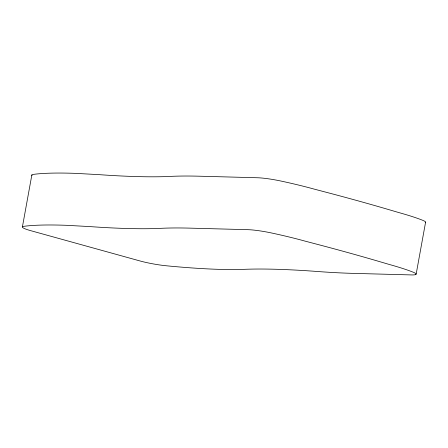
<?xml version="1.0" encoding="UTF-8"?>
<svg xmlns="http://www.w3.org/2000/svg" width="448" height="448" viewBox="0 0 448 448"><rect width="100%" height="100%" fill="white"/><g stroke="black" fill="none" stroke-linecap="round" stroke-linejoin="round"><path stroke-width="0.67" d="M22.411 226.901L31.847 174.972M416.164 274.058L425.6 222.13M425.23 222.594A22.602 2.677 10.3 0 0 422.794 220.343L421.714 219.912A98.98 11.721 10.3 0 0 398.653 212.52L388.651 209.58A525.616 62.233 10.3 0 0 325.707 192.136L314.362 189.157A98.98 11.721 10.3 0 0 283.31 181.552L281.187 181.093A22.602 2.677 10.3 0 0 264.174 178.265L262.304 178.074A22.602 2.677 10.3 0 0 257.488 177.755L199.489 176.21A287.246 34.009 10.3 0 0 170.033 176.417L168.297 176.506A332.461 39.362 10.3 0 1 99.417 174.67L76.093 173.387A252 29.837 10.3 0 0 35.403 174.132L33.37 174.401A22.691 2.688 10.3 0 0 32.077 175.588M415.29 274.697L414.579 274.82A22.602 2.677 10.3 0 1 411.275 274.921L353.27 273.375A287.246 34.009 10.3 0 1 315.862 271.382L313.034 271.169A332.461 39.362 10.3 0 0 244.154 269.332L226.106 269.511A252 29.837 10.3 0 1 170.806 266.207L166.219 265.765A22.691 2.688 10.3 0 1 139.737 260.887L30.733 230.675A22.691 2.688 10.3 0 1 23.934 226.33L25.967 226.061A252 29.837 10.3 0 1 66.657 225.316L89.975 226.598A332.461 39.362 10.3 0 0 158.861 228.435L160.591 228.346A287.246 34.009 10.3 0 1 190.053 228.138L248.052 229.684A22.602 2.677 10.3 0 1 252.868 230.003L254.738 230.199A22.602 2.677 10.3 0 1 271.746 233.022L273.874 233.481A98.98 11.721 10.3 0 1 304.926 241.086L316.266 244.065A525.616 62.233 10.3 0 1 379.215 261.509L389.217 264.449A98.98 11.721 10.3 0 1 412.278 271.841L413.358 272.272A22.602 2.677 10.3 0 1 415.29 274.697"/></g></svg>
